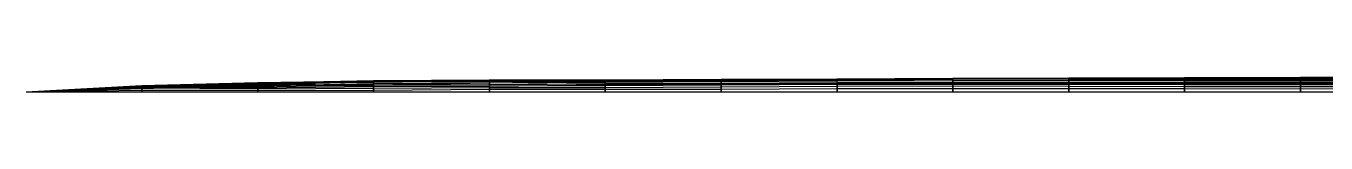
# Model space of a CAD drawing. Header units: metres. Extents: x 0 to 40, y 0 to 0.2.
# Drawn here: x 0 to 20.4, y 0 to 0.23 of the extents above; entities that cross this region are included whole.
import ezdxf

# ---------------------------------------------------------------- set-up
doc = ezdxf.new("R2010")
doc.units = ezdxf.units.M
doc.layers.add('Deflected structure', color=30, linetype='Continuous')
doc.layers.add('Original structure', color=3, linetype='Continuous')

msp = doc.modelspace()

# ---------------------------------------------------------------- linework, layer by layer
at = {"layer": 'Deflected structure'}
for p, q in [((12.726, 0.203, 8.925), (14.545, 0.212, 8.925)), ((12.726, 0.202, 10.711), (14.545, 0.208, 10.711)), ((12.726, 0.2, 12.497), (14.545, 0.207, 12.497)), ((14.545, 0.212, 8.925), (16.363, 0.217, 8.925)), ((14.545, 0.2, 7.138), (16.363, 0.215, 7.138)), ((14.545, 0.2, 7.138), (14.545, 0.212, 8.925)), ((14.545, 0.212, 8.925), (14.545, 0.208, 10.711)), ((14.545, 0.208, 10.711), (16.363, 0.212, 10.711)), ((14.545, 0.207, 12.497), (16.363, 0.212, 12.497)), ((14.545, 0.208, 10.711), (14.545, 0.207, 12.497)), ((14.545, 0.207, 12.497), (14.545, 0.198, 14.283)), ((14.545, 0.201, 5.352), (16.363, 0.207, 5.352)), ((16.363, 0.215, 7.138), (18.182, 0.225, 7.138)), ((16.363, 0.217, 8.925), (18.181, 0.22, 8.925)), ((16.363, 0.215, 7.138), (16.363, 0.217, 8.925)), ((16.363, 0.217, 8.925), (16.363, 0.212, 10.711)), ((16.363, 0.207, 5.352), (16.363, 0.215, 7.138)), ((16.363, 0.212, 10.711), (18.181, 0.215, 10.711)), ((16.363, 0.212, 12.497), (18.181, 0.215, 12.497)), ((16.363, 0.212, 10.711), (16.363, 0.212, 12.497)), ((16.363, 0.212, 12.497), (16.363, 0.203, 14.283)), ((16.363, 0.207, 5.352), (18.182, 0.21, 5.352)), ((16.363, 0.152, 3.567), (16.363, 0.207, 5.352)), ((16.363, 0.203, 14.283), (18.182, 0.204, 14.283)), ((18.182, 0.225, 7.138), (18.181, 0.22, 8.925)), ((18.181, 0.22, 8.925), (18.181, 0.215, 10.711)), ((18.181, 0.22, 8.925), (20, 0.22, 8.925)), ((18.181, 0.215, 10.711), (18.181, 0.215, 12.497)), ((18.181, 0.215, 12.497), (18.182, 0.204, 14.283)), ((18.181, 0.215, 10.711), (20, 0.215, 10.711)), ((18.181, 0.215, 12.497), (20, 0.215, 12.497)), ((18.182, 0.225, 7.138), (20, 0.228, 7.138)), ((18.182, 0.21, 5.352), (18.182, 0.225, 7.138)), ((18.182, 0.154, 3.567), (18.182, 0.21, 5.352)), ((18.182, 0.21, 5.352), (20, 0.21, 5.352)), ((18.182, 0.204, 14.283), (20, 0.205, 14.283)), ((18.182, 0.204, 14.283), (18.182, 0.183, 16.07)), ((20, 0.21, 5.352), (20, 0.228, 7.138)), ((20, 0.228, 7.138), (20, 0.22, 8.925)), ((20, 0.228, 7.138), (21.818, 0.225, 7.138)), ((20, 0.22, 8.925), (20, 0.215, 10.711)), ((20, 0.22, 8.925), (21.819, 0.22, 8.925)), ((20, 0.215, 10.711), (20, 0.215, 12.497)), ((20, 0.215, 12.497), (20, 0.205, 14.283)), ((20, 0.215, 10.711), (21.819, 0.215, 10.711)), ((20, 0.215, 12.497), (21.819, 0.215, 12.497)), ((20, 0.155, 3.567), (20, 0.21, 5.352)), ((20, 0.21, 5.352), (21.818, 0.21, 5.352)), ((20, 0.205, 14.283), (20, 0.183, 16.07)), ((20, 0.205, 14.283), (21.818, 0.204, 14.283)), ((0, 0, 10.714), (1.816, 0.1, 10.712)), ((0, 0, 12.5), (1.816, 0.1, 12.498)), ((0, 0, 8.929), (1.816, 0.098, 8.927)), ((0, 0, 14.286), (1.816, 0.098, 14.284)), ((0, 0, 7.143), (1.816, 0.093, 7.141)), ((0, 0, 16.071), (1.816, 0.092, 16.07)), ((0, 0, 17.857), (1.817, 0.083, 17.856)), ((0, 0, 1.786), (1.817, 0.08, 1.784)), ((0, 0, 5.357), (1.817, 0.079, 5.355)), ((0, 0, 19.643), (1.817, 0.072, 19.642)), ((0, 0, 3.571), (1.817, 0.061, 3.569)), ((0, 0, 21.429), (1.818, 0.053, 21.428)), ((0, 0, 23.214), (1.818, 0.027, 23.214)), ((1.816, 0.098, 8.927), (3.634, 0.143, 8.926)), ((1.816, 0.1, 10.712), (3.634, 0.141, 10.712)), ((1.816, 0.093, 7.141), (3.634, 0.137, 7.14)), ((1.816, 0.1, 12.498), (3.634, 0.131, 12.498)), ((1.816, 0.098, 14.284), (3.634, 0.114, 14.284)), ((1.816, 0.098, 8.927), (1.816, 0.1, 10.712)), ((1.816, 0.1, 10.712), (1.816, 0.1, 12.498)), ((1.816, 0.1, 12.498), (1.816, 0.098, 14.284)), ((1.816, 0.093, 7.141), (1.816, 0.098, 8.927)), ((1.816, 0.098, 14.284), (1.816, 0.092, 16.07)), ((1.817, 0.079, 5.355), (1.816, 0.093, 7.141)), ((1.816, 0.092, 16.07), (1.817, 0.083, 17.856)), ((1.816, 0.092, 16.07), (3.635, 0.092, 16.069)), ((1.817, 0.079, 5.355), (3.635, 0.121, 5.354)), ((1.817, 0.061, 3.569), (3.635, 0.112, 3.568)), ((1.817, 0.08, 1.784), (3.635, 0.111, 1.782)), ((1.817, 0.083, 17.856), (1.817, 0.072, 19.642)), ((1.817, 0.083, 17.856), (3.635, 0.075, 17.855)), ((1.818, 0), (1.817, 0.08, 1.784)), ((1.817, 0.08, 1.784), (1.817, 0.061, 3.569)), ((1.817, 0.061, 3.569), (1.817, 0.079, 5.355)), ((1.817, 0.072, 19.642), (1.818, 0.053, 21.428)), ((1.817, 0.072, 19.642), (3.635, 0.064, 19.642)), ((1.818, 0.053, 21.428), (1.818, 0.027, 23.214)), ((1.818, 0.053, 21.428), (3.636, 0.045, 21.428)), ((1.818, 0.027, 23.214), (1.818, 0, 25)), ((1.818, 0.027, 23.214), (3.636, 0.02, 23.214)), ((3.634, 0.141, 10.712), (5.452, 0.178, 10.711)), ((3.634, 0.131, 12.498), (5.452, 0.172, 12.497)), ((3.634, 0.143, 8.926), (5.452, 0.171, 8.925)), ((3.634, 0.114, 14.284), (5.452, 0.155, 14.284)), ((3.634, 0.137, 7.14), (5.452, 0.148, 7.14)), ((3.634, 0.137, 7.14), (3.634, 0.143, 8.926)), ((3.634, 0.143, 8.926), (3.634, 0.141, 10.712)), ((3.634, 0.141, 10.712), (3.634, 0.131, 12.498)), ((3.635, 0.121, 5.354), (3.634, 0.137, 7.14)), ((3.634, 0.131, 12.498), (3.634, 0.114, 14.284)), ((3.634, 0.114, 14.284), (3.635, 0.092, 16.069)), ((3.635, 0.092, 16.069), (5.453, 0.131, 16.07)), ((3.635, 0.112, 3.568), (3.635, 0.121, 5.354)), ((3.635, 0.121, 5.354), (5.453, 0.11, 5.354)), ((3.635, 0.111, 1.782), (3.635, 0.112, 3.568)), ((3.635, 0.112, 3.568), (5.453, 0.087, 3.568)), ((3.636, 0), (3.635, 0.111, 1.782)), ((3.635, 0.111, 1.782), (5.453, 0.11, 1.782)), ((3.635, 0.075, 17.855), (5.453, 0.107, 17.856)), ((3.635, 0.092, 16.069), (3.635, 0.075, 17.855)), ((3.635, 0.064, 19.642), (5.453, 0.083, 19.642)), ((3.635, 0.075, 17.855), (3.635, 0.064, 19.642)), ((3.635, 0.064, 19.642), (3.636, 0.045, 21.428)), ((3.636, 0.045, 21.428), (5.454, 0.055, 21.428)), ((3.636, 0.045, 21.428), (3.636, 0.02, 23.214)), ((3.636, 0.02, 23.214), (5.454, 0.027, 23.214)), ((3.636, 0.02, 23.214), (3.636, 0, 25)), ((5.452, 0.178, 10.711), (7.27, 0.189, 10.711)), ((5.452, 0.171, 8.925), (7.27, 0.188, 8.925)), ((5.452, 0.171, 8.925), (5.452, 0.178, 10.711)), ((5.452, 0.178, 10.711), (5.452, 0.172, 12.497)), ((5.452, 0.172, 12.497), (7.271, 0.178, 12.497)), ((5.452, 0.172, 12.497), (5.452, 0.155, 14.284)), ((5.452, 0.148, 7.14), (7.271, 0.172, 7.139)), ((5.452, 0.148, 7.14), (5.452, 0.171, 8.925)), ((5.452, 0.155, 14.284), (7.271, 0.16, 14.283)), ((5.452, 0.155, 14.284), (5.453, 0.131, 16.07)), ((5.453, 0.11, 5.354), (5.452, 0.148, 7.14)), ((5.453, 0.11, 5.354), (7.271, 0.14, 5.353)), ((5.453, 0.131, 16.07), (7.271, 0.138, 16.069)), ((5.453, 0.131, 16.07), (5.453, 0.107, 17.856)), ((5.453, 0.11, 1.782), (7.271, 0.116, 1.782)), ((5.453, 0.107, 17.856), (7.271, 0.115, 17.855)), ((5.455, 0), (5.453, 0.11, 1.782)), ((5.453, 0.11, 1.782), (5.453, 0.087, 3.568)), ((5.453, 0.087, 3.568), (5.453, 0.11, 5.354)), ((5.453, 0.107, 17.856), (5.453, 0.083, 19.642)), ((5.453, 0.083, 19.642), (7.272, 0.092, 19.642)), ((5.453, 0.087, 3.568), (7.272, 0.09, 3.568)), ((5.453, 0.083, 19.642), (5.454, 0.055, 21.428)), ((5.454, 0.055, 21.428), (7.272, 0.069, 21.428)), ((5.454, 0.055, 21.428), (5.454, 0.027, 23.214)), ((5.454, 0.027, 23.214), (7.273, 0.041, 23.214)), ((5.454, 0.027, 23.214), (5.455, 0, 25)), ((7.27, 0.188, 8.925), (7.27, 0.189, 10.711)), ((7.27, 0.189, 10.711), (7.271, 0.178, 12.497)), ((7.27, 0.189, 10.711), (9.089, 0.189, 10.711)), ((7.271, 0.172, 7.139), (7.27, 0.188, 8.925)), ((7.27, 0.188, 8.925), (9.089, 0.186, 8.925)), ((7.271, 0.178, 12.497), (9.089, 0.183, 12.497)), ((7.271, 0.178, 12.497), (7.271, 0.16, 14.283)), ((7.271, 0.14, 5.353), (7.271, 0.172, 7.139)), ((7.271, 0.172, 7.139), (9.089, 0.172, 7.139)), ((7.271, 0.16, 14.283), (9.089, 0.168, 14.283)), ((7.271, 0.14, 5.353), (9.089, 0.167, 5.352)), ((7.271, 0.16, 14.283), (7.271, 0.138, 16.069)), ((7.271, 0.138, 16.069), (9.089, 0.148, 16.069)), ((7.272, 0.09, 3.568), (7.271, 0.14, 5.353)), ((7.271, 0.138, 16.069), (7.271, 0.115, 17.855)), ((7.271, 0.116, 1.782), (9.09, 0.127, 1.781)), ((7.271, 0.115, 17.855), (9.09, 0.123, 17.855)), ((7.273, 0), (7.271, 0.116, 1.782)), ((7.271, 0.116, 1.782), (7.272, 0.09, 3.568)), ((7.271, 0.115, 17.855), (7.272, 0.092, 19.642)), ((7.272, 0.09, 3.568), (9.09, 0.11, 3.567)), ((7.272, 0.092, 19.642), (9.09, 0.096, 19.642)), ((7.272, 0.092, 19.642), (7.272, 0.069, 21.428)), ((7.272, 0.069, 21.428), (7.273, 0.041, 23.214)), ((7.272, 0.069, 21.428), (9.09, 0.069, 21.428)), ((7.273, 0.041, 23.214), (7.273, 0, 25)), ((7.273, 0.041, 23.214), (9.091, 0.04, 23.214)), ((9.089, 0.189, 10.711), (10.907, 0.196, 10.711)), ((9.089, 0.186, 8.925), (10.908, 0.193, 8.925)), ((9.089, 0.183, 12.497), (10.908, 0.191, 12.497)), ((9.089, 0.186, 8.925), (9.089, 0.189, 10.711)), ((9.089, 0.189, 10.711), (9.089, 0.183, 12.497)), ((9.089, 0.172, 7.139), (9.089, 0.186, 8.925)), ((9.089, 0.183, 12.497), (9.089, 0.168, 14.283)), ((9.089, 0.167, 5.352), (10.908, 0.183, 5.352)), ((9.089, 0.168, 14.283), (10.908, 0.18, 14.283)), ((9.089, 0.172, 7.139), (10.908, 0.173, 7.138)), ((9.089, 0.167, 5.352), (9.089, 0.172, 7.139)), ((9.089, 0.168, 14.283), (9.089, 0.148, 16.069)), ((9.09, 0.11, 3.567), (9.089, 0.167, 5.352)), ((9.089, 0.148, 16.069), (10.908, 0.161, 16.069)), ((9.089, 0.148, 16.069), (9.09, 0.123, 17.855)), ((9.09, 0.123, 17.855), (10.908, 0.136, 17.855)), ((9.09, 0.127, 1.781), (10.908, 0.131, 1.781)), ((9.091, 0), (9.09, 0.127, 1.781)), ((9.09, 0.127, 1.781), (9.09, 0.11, 3.567)), ((9.09, 0.11, 3.567), (10.908, 0.126, 3.567)), ((9.09, 0.123, 17.855), (9.09, 0.096, 19.642)), ((9.09, 0.096, 19.642), (10.908, 0.107, 19.642)), ((9.09, 0.096, 19.642), (9.09, 0.069, 21.428)), ((9.09, 0.069, 21.428), (10.909, 0.076, 21.428)), ((9.09, 0.069, 21.428), (9.091, 0.04, 23.214)), ((9.091, 0.04, 23.214), (10.909, 0.042, 23.214)), ((9.091, 0.04, 23.214), (9.091, 0, 25)), ((10.907, 0.196, 10.711), (12.726, 0.202, 10.711)), ((10.908, 0.193, 8.925), (10.907, 0.196, 10.711)), ((10.907, 0.196, 10.711), (10.908, 0.191, 12.497)), ((10.908, 0.193, 8.925), (12.726, 0.203, 8.925)), ((10.908, 0.191, 12.497), (12.726, 0.2, 12.497)), ((10.908, 0.173, 7.138), (10.908, 0.193, 8.925)), ((10.908, 0.183, 5.352), (12.726, 0.193, 5.352)), ((10.908, 0.191, 12.497), (10.908, 0.18, 14.283)), ((10.908, 0.18, 14.283), (12.726, 0.19, 14.283)), ((10.908, 0.173, 7.138), (12.726, 0.184, 7.139)), ((10.908, 0.126, 3.567), (10.908, 0.183, 5.352)), ((10.908, 0.183, 5.352), (10.908, 0.173, 7.138)), ((10.908, 0.18, 14.283), (10.908, 0.161, 16.069)), ((10.908, 0.161, 16.069), (12.726, 0.172, 16.069)), ((10.908, 0.161, 16.069), (10.908, 0.136, 17.855)), ((10.908, 0.136, 17.855), (12.726, 0.147, 17.856)), ((10.908, 0.126, 3.567), (12.727, 0.138, 3.567)), ((10.908, 0.136, 17.855), (10.908, 0.107, 19.642)), ((10.908, 0.131, 1.781), (12.727, 0.132, 1.781)), ((10.909, 0), (10.908, 0.131, 1.781)), ((10.908, 0.131, 1.781), (10.908, 0.126, 3.567)), ((10.908, 0.107, 19.642), (12.727, 0.118, 19.642)), ((10.908, 0.107, 19.642), (10.909, 0.076, 21.428)), ((10.909, 0.076, 21.428), (12.727, 0.087, 21.428)), ((10.909, 0.076, 21.428), (10.909, 0.042, 23.214)), ((10.909, 0.042, 23.214), (12.727, 0.049, 23.214)), ((10.909, 0.042, 23.214), (10.909, 0, 25)), ((12.726, 0.184, 7.139), (12.726, 0.203, 8.925)), ((12.726, 0.203, 8.925), (12.726, 0.202, 10.711)), ((12.726, 0.202, 10.711), (12.726, 0.2, 12.497)), ((12.726, 0.193, 5.352), (14.545, 0.201, 5.352)), ((12.726, 0.2, 12.497), (12.726, 0.19, 14.283)), ((12.726, 0.184, 7.139), (14.545, 0.2, 7.138)), ((12.726, 0.19, 14.283), (14.545, 0.198, 14.283)), ((12.727, 0.138, 3.567), (12.726, 0.193, 5.352)), ((12.726, 0.193, 5.352), (12.726, 0.184, 7.139)), ((12.726, 0.19, 14.283), (12.726, 0.172, 16.069)), ((12.726, 0.172, 16.069), (14.545, 0.179, 16.07)), ((12.726, 0.172, 16.069), (12.726, 0.147, 17.856)), ((12.726, 0.147, 17.856), (14.545, 0.152, 17.856)), ((12.726, 0.147, 17.856), (12.727, 0.118, 19.642)), ((12.727, 0.138, 3.567), (14.545, 0.147, 3.567)), ((12.727, 0.132, 1.781), (12.727, 0.138, 3.567)), ((12.727, 0.132, 1.781), (14.545, 0.133, 1.781)), ((12.727, 0), (12.727, 0.132, 1.781)), ((12.727, 0.118, 19.642), (14.545, 0.121, 19.642)), ((12.727, 0.118, 19.642), (12.727, 0.087, 21.428)), ((12.727, 0.087, 21.428), (14.545, 0.092, 21.428)), ((12.727, 0.087, 21.428), (12.727, 0.049, 23.214)), ((12.727, 0.049, 23.214), (14.545, 0.053, 23.214)), ((12.727, 0.049, 23.214), (12.727, 0, 25)), ((14.545, 0.198, 14.283), (16.363, 0.203, 14.283)), ((14.545, 0.147, 3.567), (14.545, 0.201, 5.352)), ((14.545, 0.201, 5.352), (14.545, 0.2, 7.138)), ((14.545, 0.198, 14.283), (14.545, 0.179, 16.07)), ((14.545, 0.179, 16.07), (16.363, 0.182, 16.07)), ((14.545, 0.179, 16.07), (14.545, 0.152, 17.856)), ((14.545, 0.152, 17.856), (14.545, 0.121, 19.642)), ((14.545, 0.147, 3.567), (16.363, 0.152, 3.567)), ((14.545, 0.152, 17.856), (16.363, 0.152, 17.856)), ((14.545, 0.133, 1.781), (14.545, 0.147, 3.567)), ((14.546, 0), (14.545, 0.133, 1.781)), ((14.545, 0.133, 1.781), (16.363, 0.133, 1.781)), ((14.545, 0.121, 19.642), (14.545, 0.092, 21.428)), ((14.545, 0.121, 19.642), (16.363, 0.119, 19.642)), ((14.545, 0.092, 21.428), (14.545, 0.053, 23.214)), ((14.545, 0.092, 21.428), (16.363, 0.089, 21.428)), ((14.545, 0.053, 23.214), (14.546, 0, 25)), ((14.545, 0.053, 23.214), (16.364, 0.052, 23.214)), ((16.363, 0.203, 14.283), (16.363, 0.182, 16.07)), ((16.363, 0.182, 16.07), (18.182, 0.183, 16.07)), ((16.363, 0.182, 16.07), (16.363, 0.152, 17.856)), ((16.363, 0.152, 3.567), (18.182, 0.154, 3.567)), ((16.363, 0.133, 1.781), (16.363, 0.152, 3.567)), ((16.363, 0.152, 17.856), (16.363, 0.119, 19.642)), ((16.363, 0.152, 17.856), (18.182, 0.15, 17.856)), ((16.364, 0), (16.363, 0.133, 1.781)), ((16.363, 0.133, 1.781), (18.182, 0.133, 1.781)), ((16.363, 0.119, 19.642), (16.363, 0.089, 21.428)), ((16.363, 0.119, 19.642), (18.182, 0.114, 19.642)), ((16.363, 0.089, 21.428), (16.364, 0.052, 23.214)), ((16.363, 0.089, 21.428), (18.182, 0.083, 21.428)), ((16.364, 0.052, 23.214), (16.364, 0, 25)), ((16.364, 0.052, 23.214), (18.182, 0.049, 23.214)), ((18.182, 0.183, 16.07), (18.182, 0.15, 17.856)), ((18.182, 0.183, 16.07), (20, 0.183, 16.07)), ((18.182, 0.154, 3.567), (20, 0.155, 3.567)), ((18.182, 0.133, 1.781), (18.182, 0.154, 3.567)), ((18.182, 0.15, 17.856), (18.182, 0.114, 19.642)), ((18.182, 0.15, 17.856), (20, 0.149, 17.856)), ((18.182, 0), (18.182, 0.133, 1.781)), ((18.182, 0.133, 1.781), (20, 0.133, 1.781)), ((18.182, 0.114, 19.642), (18.182, 0.083, 21.428)), ((18.182, 0.114, 19.642), (20, 0.112, 19.642)), ((18.182, 0.083, 21.428), (18.182, 0.049, 23.214)), ((18.182, 0.083, 21.428), (20, 0.081, 21.428)), ((18.182, 0.049, 23.214), (18.182, 0, 25)), ((18.182, 0.049, 23.214), (20, 0.048, 23.214)), ((20, 0.183, 16.07), (20, 0.149, 17.856)), ((20, 0.183, 16.07), (21.818, 0.183, 16.07)), ((20, 0.133, 1.781), (20, 0.155, 3.567)), ((20, 0.155, 3.567), (21.818, 0.154, 3.567)), ((20, 0.149, 17.856), (21.818, 0.15, 17.856)), ((20, 0.149, 17.856), (20, 0.112, 19.642)), ((20, 0), (20, 0.133, 1.781)), ((20, 0.133, 1.781), (21.818, 0.133, 1.781)), ((20, 0.112, 19.642), (21.818, 0.114, 19.642)), ((20, 0.112, 19.642), (20, 0.081, 21.428)), ((20, 0.081, 21.428), (21.818, 0.083, 21.428)), ((20, 0.081, 21.428), (20, 0.048, 23.214)), ((20, 0.048, 23.214), (21.818, 0.049, 23.214)), ((20, 0.048, 23.214), (20, 0, 25))]:
    msp.add_line(p, q, dxfattribs=at)
at = {"layer": 'Original structure'}
for p, q in [((0, 0, 1.786), (1.818, 0, 1.786)), ((0, 0, 3.571), (1.818, 0, 3.571)), ((0, 0, 5.357), (1.818, 0, 5.357)), ((0, 0, 7.143), (1.818, 0, 7.143)), ((0, 0, 8.929), (1.818, 0, 8.929)), ((0, 0, 10.714), (1.818, 0, 10.714)), ((0, 0, 12.5), (1.818, 0, 12.5)), ((0, 0, 14.286), (1.818, 0, 14.286)), ((0, 0, 16.071), (1.818, 0, 16.071)), ((0, 0, 17.857), (1.818, 0, 17.857)), ((0, 0, 19.643), (1.818, 0, 19.643)), ((0, 0, 21.429), (1.818, 0, 21.429)), ((0, 0, 23.214), (1.818, 0, 23.214)), ((1.818, 0), (1.818, 0, 1.786)), ((1.818, 0, 1.786), (1.818, 0, 3.571)), ((1.818, 0, 3.571), (1.818, 0, 5.357)), ((1.818, 0, 5.357), (1.818, 0, 7.143)), ((1.818, 0, 7.143), (1.818, 0, 8.929)), ((1.818, 0, 8.929), (1.818, 0, 10.714)), ((1.818, 0, 10.714), (1.818, 0, 12.5)), ((1.818, 0, 12.5), (1.818, 0, 14.286)), ((1.818, 0, 14.286), (1.818, 0, 16.071)), ((1.818, 0, 16.071), (1.818, 0, 17.857)), ((1.818, 0, 17.857), (1.818, 0, 19.643)), ((1.818, 0, 19.643), (1.818, 0, 21.429)), ((1.818, 0, 21.429), (1.818, 0, 23.214)), ((1.818, 0, 23.214), (1.818, 0, 25)), ((1.818, 0, 1.786), (3.636, 0, 1.786)), ((1.818, 0, 3.571), (3.636, 0, 3.571)), ((1.818, 0, 5.357), (3.636, 0, 5.357)), ((1.818, 0, 7.143), (3.636, 0, 7.143)), ((1.818, 0, 8.929), (3.636, 0, 8.929)), ((1.818, 0, 10.714), (3.636, 0, 10.714)), ((1.818, 0, 12.5), (3.636, 0, 12.5)), ((1.818, 0, 14.286), (3.636, 0, 14.286)), ((1.818, 0, 16.071), (3.636, 0, 16.071)), ((1.818, 0, 17.857), (3.636, 0, 17.857)), ((1.818, 0, 19.643), (3.636, 0, 19.643)), ((1.818, 0, 21.429), (3.636, 0, 21.429)), ((1.818, 0, 23.214), (3.636, 0, 23.214)), ((3.636, 0), (3.636, 0, 1.786)), ((3.636, 0, 1.786), (3.636, 0, 3.571)), ((3.636, 0, 3.571), (3.636, 0, 5.357)), ((3.636, 0, 5.357), (3.636, 0, 7.143)), ((3.636, 0, 7.143), (3.636, 0, 8.929)), ((3.636, 0, 8.929), (3.636, 0, 10.714)), ((3.636, 0, 10.714), (3.636, 0, 12.5)), ((3.636, 0, 12.5), (3.636, 0, 14.286)), ((3.636, 0, 14.286), (3.636, 0, 16.071)), ((3.636, 0, 16.071), (3.636, 0, 17.857)), ((3.636, 0, 17.857), (3.636, 0, 19.643)), ((3.636, 0, 19.643), (3.636, 0, 21.429)), ((3.636, 0, 21.429), (3.636, 0, 23.214)), ((3.636, 0, 23.214), (3.636, 0, 25)), ((3.636, 0, 1.786), (5.455, 0, 1.786)), ((3.636, 0, 3.571), (5.455, 0, 3.571)), ((3.636, 0, 5.357), (5.455, 0, 5.357)), ((3.636, 0, 7.143), (5.455, 0, 7.143)), ((3.636, 0, 8.929), (5.455, 0, 8.929)), ((3.636, 0, 10.714), (5.455, 0, 10.714)), ((3.636, 0, 12.5), (5.455, 0, 12.5)), ((3.636, 0, 14.286), (5.455, 0, 14.286)), ((3.636, 0, 16.071), (5.455, 0, 16.071)), ((3.636, 0, 17.857), (5.455, 0, 17.857)), ((3.636, 0, 19.643), (5.455, 0, 19.643)), ((3.636, 0, 21.429), (5.455, 0, 21.429)), ((3.636, 0, 23.214), (5.455, 0, 23.214)), ((5.455, 0), (5.455, 0, 1.786)), ((5.455, 0, 1.786), (5.455, 0, 3.571)), ((5.455, 0, 3.571), (5.455, 0, 5.357)), ((5.455, 0, 5.357), (5.455, 0, 7.143)), ((5.455, 0, 7.143), (5.455, 0, 8.929)), ((5.455, 0, 8.929), (5.455, 0, 10.714)), ((5.455, 0, 10.714), (5.455, 0, 12.5)), ((5.455, 0, 12.5), (5.455, 0, 14.286)), ((5.455, 0, 14.286), (5.455, 0, 16.071)), ((5.455, 0, 16.071), (5.455, 0, 17.857)), ((5.455, 0, 17.857), (5.455, 0, 19.643)), ((5.455, 0, 19.643), (5.455, 0, 21.429)), ((5.455, 0, 21.429), (5.455, 0, 23.214)), ((5.455, 0, 23.214), (5.455, 0, 25)), ((5.455, 0, 1.786), (7.273, 0, 1.786)), ((5.455, 0, 3.571), (7.273, 0, 3.571)), ((5.455, 0, 5.357), (7.273, 0, 5.357)), ((5.455, 0, 7.143), (7.273, 0, 7.143)), ((5.455, 0, 8.929), (7.273, 0, 8.929)), ((5.455, 0, 10.714), (7.273, 0, 10.714)), ((5.455, 0, 12.5), (7.273, 0, 12.5)), ((5.455, 0, 14.286), (7.273, 0, 14.286)), ((5.455, 0, 16.071), (7.273, 0, 16.071)), ((5.455, 0, 17.857), (7.273, 0, 17.857)), ((5.455, 0, 19.643), (7.273, 0, 19.643)), ((5.455, 0, 21.429), (7.273, 0, 21.429)), ((5.455, 0, 23.214), (7.273, 0, 23.214)), ((7.273, 0), (7.273, 0, 1.786)), ((7.273, 0, 1.786), (7.273, 0, 3.571)), ((7.273, 0, 3.571), (7.273, 0, 5.357)), ((7.273, 0, 5.357), (7.273, 0, 7.143)), ((7.273, 0, 7.143), (7.273, 0, 8.929)), ((7.273, 0, 8.929), (7.273, 0, 10.714)), ((7.273, 0, 10.714), (7.273, 0, 12.5)), ((7.273, 0, 12.5), (7.273, 0, 14.286)), ((7.273, 0, 14.286), (7.273, 0, 16.071)), ((7.273, 0, 16.071), (7.273, 0, 17.857)), ((7.273, 0, 17.857), (7.273, 0, 19.643)), ((7.273, 0, 19.643), (7.273, 0, 21.429)), ((7.273, 0, 21.429), (7.273, 0, 23.214)), ((7.273, 0, 23.214), (7.273, 0, 25)), ((7.273, 0, 1.786), (9.091, 0, 1.786)), ((7.273, 0, 3.571), (9.091, 0, 3.571)), ((7.273, 0, 5.357), (9.091, 0, 5.357)), ((7.273, 0, 7.143), (9.091, 0, 7.143)), ((7.273, 0, 8.929), (9.091, 0, 8.929)), ((7.273, 0, 10.714), (9.091, 0, 10.714)), ((7.273, 0, 12.5), (9.091, 0, 12.5)), ((7.273, 0, 14.286), (9.091, 0, 14.286)), ((7.273, 0, 16.071), (9.091, 0, 16.071)), ((7.273, 0, 17.857), (9.091, 0, 17.857)), ((7.273, 0, 19.643), (9.091, 0, 19.643)), ((7.273, 0, 21.429), (9.091, 0, 21.429)), ((7.273, 0, 23.214), (9.091, 0, 23.214)), ((9.091, 0), (9.091, 0, 1.786)), ((9.091, 0, 1.786), (9.091, 0, 3.571)), ((9.091, 0, 3.571), (9.091, 0, 5.357)), ((9.091, 0, 5.357), (9.091, 0, 7.143)), ((9.091, 0, 7.143), (9.091, 0, 8.929)), ((9.091, 0, 8.929), (9.091, 0, 10.714)), ((9.091, 0, 10.714), (9.091, 0, 12.5)), ((9.091, 0, 12.5), (9.091, 0, 14.286)), ((9.091, 0, 14.286), (9.091, 0, 16.071)), ((9.091, 0, 16.071), (9.091, 0, 17.857)), ((9.091, 0, 17.857), (9.091, 0, 19.643)), ((9.091, 0, 19.643), (9.091, 0, 21.429)), ((9.091, 0, 21.429), (9.091, 0, 23.214)), ((9.091, 0, 23.214), (9.091, 0, 25)), ((9.091, 0, 1.786), (10.909, 0, 1.786)), ((9.091, 0, 3.571), (10.909, 0, 3.571)), ((9.091, 0, 5.357), (10.909, 0, 5.357)), ((9.091, 0, 7.143), (10.909, 0, 7.143)), ((9.091, 0, 8.929), (10.909, 0, 8.929)), ((9.091, 0, 10.714), (10.909, 0, 10.714)), ((9.091, 0, 12.5), (10.909, 0, 12.5)), ((9.091, 0, 14.286), (10.909, 0, 14.286)), ((9.091, 0, 16.071), (10.909, 0, 16.071)), ((9.091, 0, 17.857), (10.909, 0, 17.857)), ((9.091, 0, 19.643), (10.909, 0, 19.643)), ((9.091, 0, 21.429), (10.909, 0, 21.429)), ((9.091, 0, 23.214), (10.909, 0, 23.214)), ((10.909, 0), (10.909, 0, 1.786)), ((10.909, 0, 1.786), (10.909, 0, 3.571)), ((10.909, 0, 3.571), (10.909, 0, 5.357)), ((10.909, 0, 5.357), (10.909, 0, 7.143)), ((10.909, 0, 7.143), (10.909, 0, 8.929)), ((10.909, 0, 8.929), (10.909, 0, 10.714)), ((10.909, 0, 10.714), (10.909, 0, 12.5)), ((10.909, 0, 12.5), (10.909, 0, 14.286)), ((10.909, 0, 14.286), (10.909, 0, 16.071)), ((10.909, 0, 16.071), (10.909, 0, 17.857)), ((10.909, 0, 17.857), (10.909, 0, 19.643)), ((10.909, 0, 19.643), (10.909, 0, 21.429)), ((10.909, 0, 21.429), (10.909, 0, 23.214)), ((10.909, 0, 23.214), (10.909, 0, 25)), ((10.909, 0, 1.786), (12.727, 0, 1.786)), ((10.909, 0, 3.571), (12.727, 0, 3.571)), ((10.909, 0, 5.357), (12.727, 0, 5.357)), ((10.909, 0, 7.143), (12.727, 0, 7.143)), ((10.909, 0, 8.929), (12.727, 0, 8.929)), ((10.909, 0, 10.714), (12.727, 0, 10.714)), ((10.909, 0, 12.5), (12.727, 0, 12.5)), ((10.909, 0, 14.286), (12.727, 0, 14.286)), ((10.909, 0, 16.071), (12.727, 0, 16.071)), ((10.909, 0, 17.857), (12.727, 0, 17.857)), ((10.909, 0, 19.643), (12.727, 0, 19.643)), ((10.909, 0, 21.429), (12.727, 0, 21.429)), ((10.909, 0, 23.214), (12.727, 0, 23.214)), ((12.727, 0), (12.727, 0, 1.786)), ((12.727, 0, 1.786), (12.727, 0, 3.571)), ((12.727, 0, 3.571), (12.727, 0, 5.357)), ((12.727, 0, 5.357), (12.727, 0, 7.143)), ((12.727, 0, 7.143), (12.727, 0, 8.929)), ((12.727, 0, 8.929), (12.727, 0, 10.714)), ((12.727, 0, 10.714), (12.727, 0, 12.5)), ((12.727, 0, 12.5), (12.727, 0, 14.286)), ((12.727, 0, 14.286), (12.727, 0, 16.071)), ((12.727, 0, 16.071), (12.727, 0, 17.857)), ((12.727, 0, 17.857), (12.727, 0, 19.643)), ((12.727, 0, 19.643), (12.727, 0, 21.429)), ((12.727, 0, 21.429), (12.727, 0, 23.214)), ((12.727, 0, 23.214), (12.727, 0, 25)), ((12.727, 0, 1.786), (14.546, 0, 1.786)), ((12.727, 0, 3.571), (14.546, 0, 3.571)), ((12.727, 0, 5.357), (14.546, 0, 5.357)), ((12.727, 0, 7.143), (14.546, 0, 7.143)), ((12.727, 0, 8.929), (14.546, 0, 8.929)), ((12.727, 0, 10.714), (14.546, 0, 10.714)), ((12.727, 0, 12.5), (14.546, 0, 12.5)), ((12.727, 0, 14.286), (14.546, 0, 14.286)), ((12.727, 0, 16.071), (14.546, 0, 16.071)), ((12.727, 0, 17.857), (14.546, 0, 17.857)), ((12.727, 0, 19.643), (14.546, 0, 19.643)), ((12.727, 0, 21.429), (14.546, 0, 21.429)), ((12.727, 0, 23.214), (14.546, 0, 23.214)), ((14.546, 0), (14.546, 0, 1.786)), ((14.546, 0, 1.786), (14.546, 0, 3.571)), ((14.546, 0, 3.571), (14.546, 0, 5.357)), ((14.546, 0, 5.357), (14.546, 0, 7.143)), ((14.546, 0, 7.143), (14.546, 0, 8.929)), ((14.546, 0, 8.929), (14.546, 0, 10.714)), ((14.546, 0, 10.714), (14.546, 0, 12.5)), ((14.546, 0, 12.5), (14.546, 0, 14.286)), ((14.546, 0, 14.286), (14.546, 0, 16.071)), ((14.546, 0, 16.071), (14.546, 0, 17.857)), ((14.546, 0, 17.857), (14.546, 0, 19.643)), ((14.546, 0, 19.643), (14.546, 0, 21.429)), ((14.546, 0, 21.429), (14.546, 0, 23.214)), ((14.546, 0, 23.214), (14.546, 0, 25)), ((14.546, 0, 1.786), (16.364, 0, 1.786)), ((14.546, 0, 3.571), (16.364, 0, 3.571)), ((14.546, 0, 5.357), (16.364, 0, 5.357)), ((14.546, 0, 7.143), (16.364, 0, 7.143)), ((14.546, 0, 8.929), (16.364, 0, 8.929)), ((14.546, 0, 10.714), (16.364, 0, 10.714)), ((14.546, 0, 12.5), (16.364, 0, 12.5)), ((14.546, 0, 14.286), (16.364, 0, 14.286)), ((14.546, 0, 16.071), (16.364, 0, 16.071)), ((14.546, 0, 17.857), (16.364, 0, 17.857)), ((14.546, 0, 19.643), (16.364, 0, 19.643)), ((14.546, 0, 21.429), (16.364, 0, 21.429)), ((14.546, 0, 23.214), (16.364, 0, 23.214)), ((16.364, 0), (16.364, 0, 1.786)), ((16.364, 0, 1.786), (16.364, 0, 3.571)), ((16.364, 0, 3.571), (16.364, 0, 5.357)), ((16.364, 0, 5.357), (16.364, 0, 7.143)), ((16.364, 0, 7.143), (16.364, 0, 8.929)), ((16.364, 0, 8.929), (16.364, 0, 10.714)), ((16.364, 0, 10.714), (16.364, 0, 12.5)), ((16.364, 0, 12.5), (16.364, 0, 14.286)), ((16.364, 0, 14.286), (16.364, 0, 16.071)), ((16.364, 0, 16.071), (16.364, 0, 17.857)), ((16.364, 0, 17.857), (16.364, 0, 19.643)), ((16.364, 0, 19.643), (16.364, 0, 21.429)), ((16.364, 0, 21.429), (16.364, 0, 23.214)), ((16.364, 0, 23.214), (16.364, 0, 25)), ((16.364, 0, 1.786), (18.182, 0, 1.786)), ((16.364, 0, 3.571), (18.182, 0, 3.571)), ((16.364, 0, 5.357), (18.182, 0, 5.357)), ((16.364, 0, 7.143), (18.182, 0, 7.143)), ((16.364, 0, 8.929), (18.182, 0, 8.929)), ((16.364, 0, 10.714), (18.182, 0, 10.714)), ((16.364, 0, 12.5), (18.182, 0, 12.5)), ((16.364, 0, 14.286), (18.182, 0, 14.286)), ((16.364, 0, 16.071), (18.182, 0, 16.071)), ((16.364, 0, 17.857), (18.182, 0, 17.857)), ((16.364, 0, 19.643), (18.182, 0, 19.643)), ((16.364, 0, 21.429), (18.182, 0, 21.429)), ((16.364, 0, 23.214), (18.182, 0, 23.214)), ((18.182, 0), (18.182, 0, 1.786)), ((18.182, 0, 1.786), (18.182, 0, 3.571)), ((18.182, 0, 3.571), (18.182, 0, 5.357)), ((18.182, 0, 5.357), (18.182, 0, 7.143)), ((18.182, 0, 7.143), (18.182, 0, 8.929)), ((18.182, 0, 8.929), (18.182, 0, 10.714)), ((18.182, 0, 10.714), (18.182, 0, 12.5)), ((18.182, 0, 12.5), (18.182, 0, 14.286)), ((18.182, 0, 14.286), (18.182, 0, 16.071)), ((18.182, 0, 16.071), (18.182, 0, 17.857)), ((18.182, 0, 17.857), (18.182, 0, 19.643)), ((18.182, 0, 19.643), (18.182, 0, 21.429)), ((18.182, 0, 21.429), (18.182, 0, 23.214)), ((18.182, 0, 23.214), (18.182, 0, 25)), ((18.182, 0, 1.786), (20, 0, 1.786)), ((18.182, 0, 3.571), (20, 0, 3.571)), ((18.182, 0, 5.357), (20, 0, 5.357)), ((18.182, 0, 7.143), (20, 0, 7.143)), ((18.182, 0, 8.929), (20, 0, 8.929)), ((18.182, 0, 10.714), (20, 0, 10.714)), ((18.182, 0, 12.5), (20, 0, 12.5)), ((18.182, 0, 14.286), (20, 0, 14.286)), ((18.182, 0, 16.071), (20, 0, 16.071)), ((18.182, 0, 17.857), (20, 0, 17.857)), ((18.182, 0, 19.643), (20, 0, 19.643)), ((18.182, 0, 21.429), (20, 0, 21.429)), ((18.182, 0, 23.214), (20, 0, 23.214)), ((20, 0), (20, 0, 1.786)), ((20, 0, 1.786), (20, 0, 3.571)), ((20, 0, 3.571), (20, 0, 5.357)), ((20, 0, 5.357), (20, 0, 7.143)), ((20, 0, 7.143), (20, 0, 8.929)), ((20, 0, 8.929), (20, 0, 10.714)), ((20, 0, 10.714), (20, 0, 12.5)), ((20, 0, 12.5), (20, 0, 14.286)), ((20, 0, 14.286), (20, 0, 16.071)), ((20, 0, 16.071), (20, 0, 17.857)), ((20, 0, 17.857), (20, 0, 19.643)), ((20, 0, 19.643), (20, 0, 21.429)), ((20, 0, 21.429), (20, 0, 23.214)), ((20, 0, 23.214), (20, 0, 25)), ((20, 0, 1.786), (21.818, 0, 1.786)), ((20, 0, 3.571), (21.818, 0, 3.571)), ((20, 0, 5.357), (21.818, 0, 5.357)), ((20, 0, 7.143), (21.818, 0, 7.143)), ((20, 0, 8.929), (21.818, 0, 8.929)), ((20, 0, 10.714), (21.818, 0, 10.714)), ((20, 0, 12.5), (21.818, 0, 12.5)), ((20, 0, 14.286), (21.818, 0, 14.286)), ((20, 0, 16.071), (21.818, 0, 16.071)), ((20, 0, 17.857), (21.818, 0, 17.857)), ((20, 0, 19.643), (21.818, 0, 19.643)), ((20, 0, 21.429), (21.818, 0, 21.429)), ((20, 0, 23.214), (21.818, 0, 23.214))]:
    msp.add_line(p, q, dxfattribs=at)

doc.saveas('drawing.dxf')
